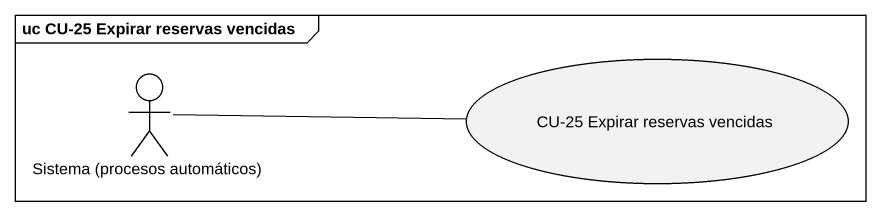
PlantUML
@startuml
mainframe uc CU-25 Expirar reservas vencidas
actor "Sistema (procesos automáticos)" as Sistema_procesos_automáticos
usecase "CU-25 Expirar reservas vencidas" as CU_25_Expirar_reservas
Sistema_procesos_automáticos -right- CU_25_Expirar_reservas
@enduml
